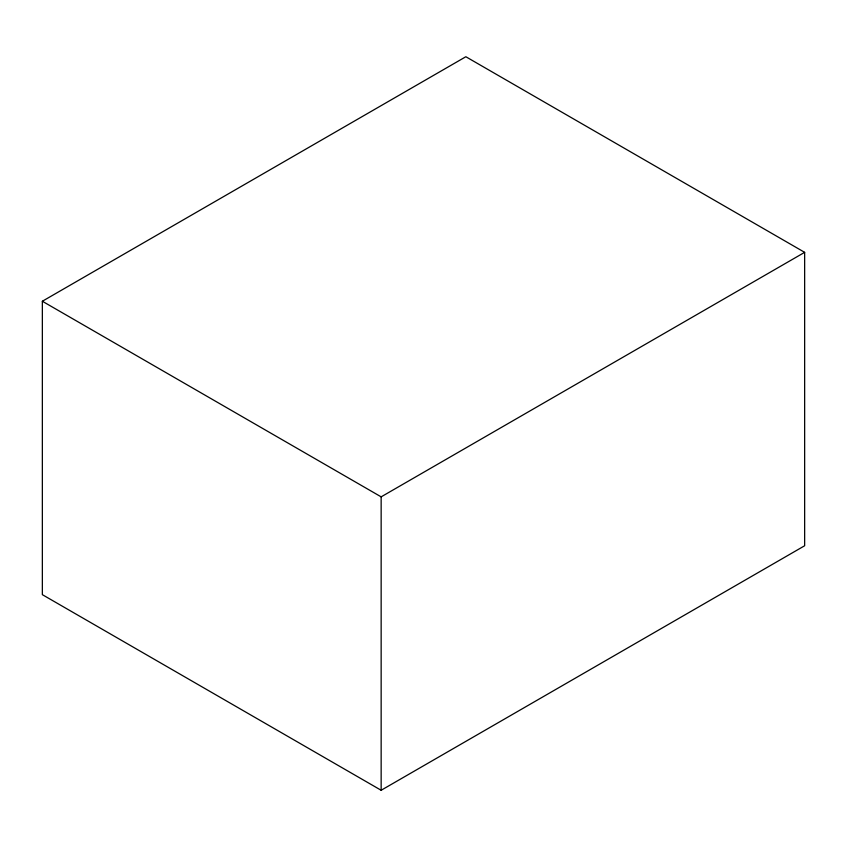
<?xml version="1.0" encoding="UTF-8"?>
<svg xmlns="http://www.w3.org/2000/svg" width="847" height="847" viewBox="0 0 847 847"><rect width="100%" height="100%" fill="white"/><g stroke="black" fill="none" stroke-linecap="round" stroke-linejoin="round"><path stroke-width="1.27" d="M42.35 301.246L465.85 56.738L804.65 252.342L804.65 545.754L381.15 790.262L42.35 594.658L42.35 301.246L381.15 496.85L804.65 252.342M381.15 496.85L381.15 790.262"/></g></svg>
